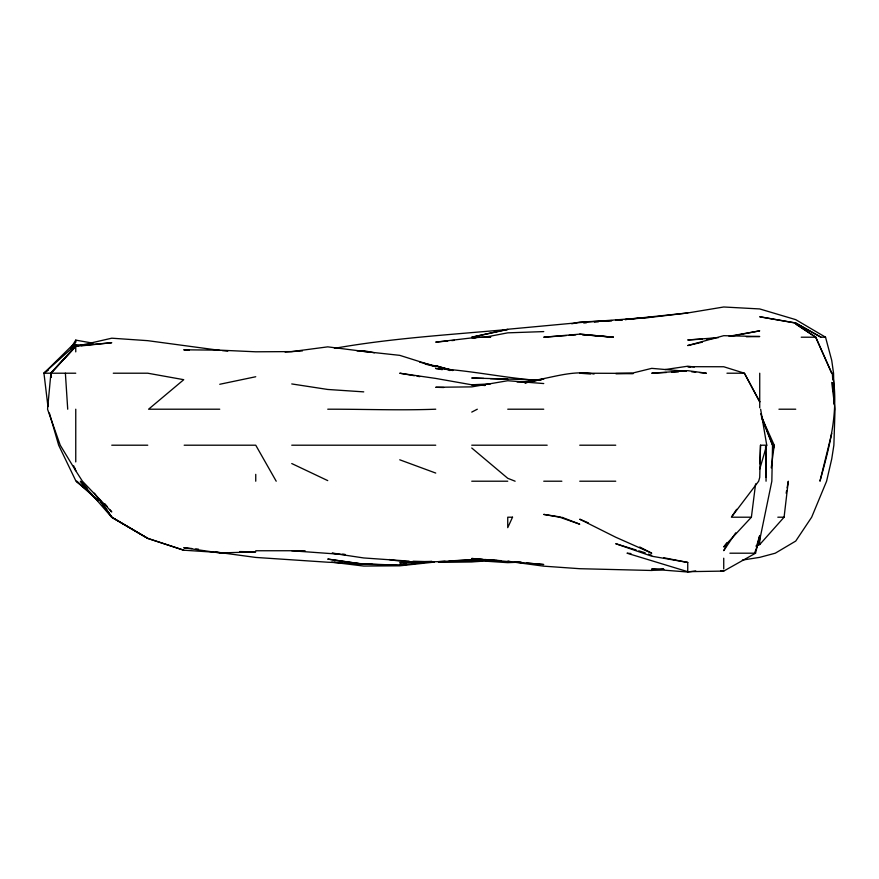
<?xml version="1.0" encoding="UTF-8"?>
<svg xmlns="http://www.w3.org/2000/svg" width="879" height="879" viewBox="0 0 879 879"><rect width="100%" height="100%" fill="white"/><g stroke="black" fill="none" stroke-linecap="round" stroke-linejoin="round"><path stroke-width="1.32" d="M760.687 413.811L772.542 445.203L771.839 481.209L759.731 539.915L754.512 553.199M760.632 409.207L766.741 445.203L760.511 445.203L759.731 477.385L758.665 481.209L731.372 517.204L751.391 517.204L755.599 483.868M759.906 463.782L760.511 445.203M756.017 545.925L759.731 544.551L784.09 517.204L788.309 481.209L787.112 487.867M771.235 467.87L774.234 445.203L761.412 416.767M831.732 433.435L819.953 481.209C829.798 445.664 839.335 410.383 832.38 373.212L832.721 379.871M786.156 493.207L786.639 490.537M772.971 450.542L774.234 445.203M630.924 553.539L627.024 553.199L687.741 571.68L723.736 571.086L755.555 553.199L759.731 535.487L756.379 546.87M759.731 469.078L766.741 445.203M726.142 545.892L723.736 550.672L735.712 532.828M70.869 348.106L75.759 340.118L93.086 343.195M72.858 346.392L75.759 341.931L75.759 340.118M732.13 516.083L736.635 509.326M726.944 542.695L723.736 546.947L751.391 517.204M47.949 406.537L43.95 373.212L75.759 341.931M75.759 373.212L43.95 373.212L75.759 344.722L82.417 345.095M43.95 373.212L48.334 370.081M471.748 412.097L477.308 409.207M474.144 338.107L477.736 337.206L435.742 342.118L447.741 340.975M702.409 342.151L687.741 345.546L723.736 335.679L759.731 336.514L746.403 336.767M571.746 323.802L579.744 322.055L611.74 320.571M87.021 488.087L80.363 481.209L111.754 517.357L147.749 538.398L183.755 550.199L219.75 552.561L255.745 557.429L327.746 562.219L399.747 565.296L406.417 563.846M219.75 384.277L255.745 376.739M371.751 563.846L363.741 564.274L327.746 559.088L363.741 564.219L399.747 565.296L406.417 563.988M490.779 336.932L471.748 337.602L484.944 337.206L507.743 332.844L543.738 331.592M731.581 336.196L759.731 330.834L729.065 336.261M334.416 348.348C391.66 338.151 449.872 334.789 507.743 329.482L471.748 337.206L507.743 329.262L579.744 322.571L651.735 317.209L687.741 312.957L723.736 306.991L759.731 308.947L795.737 319.648L825.535 337.206L831.732 360.412L833.545 373.212L834.127 403.879M742.403 560.066L759.731 557.352L775.267 553.199L795.737 541.068L811.669 517.204L826.59 481.209L831.732 458.959L833.874 445.203L835.028 409.207L831.732 382.453M665.073 369.565L687.741 366.213L694.399 366.982M695.739 570.932L687.741 572.009L651.735 569.207L663.744 569.251L651.735 570.482L579.744 568.702L543.738 566.164L514.413 562.197M651.735 317.209L625.068 319.56L687.741 312.957M517.072 381.991C543.101 381.98 568.076 368.916 594.083 374.025M399.747 565.296L431.743 561.582M434.413 562.088L399.747 565.823L363.741 566.054L331.746 562.142M78.418 346.172L75.759 346.458L111.754 338.195L147.749 340.667L219.75 350.369M81.088 345.897L111.754 342.711L75.759 346.029L50.916 373.212L47.554 409.207L60.233 445.203L75.759 470.792L82.428 481.209L111.754 511.919L110.018 509.875M451.74 340.602L454.41 340.349M579.744 334.141L613.278 337.206L579.744 334.141L543.738 337.206L566.406 335.558M583.744 323.011L586.403 322.802M594.402 322.143L598.412 321.813M605.071 321.264L611.74 320.714M522.412 381.871L526.411 381.552M285.082 352.018L302.42 350.908M718.407 337.624L687.741 339.975L702.409 339.107M569.076 335.371L575.745 334.877M482.406 561.209L471.748 561.934L438.412 561.945M486.406 560.934L494.416 560.384M654.405 569.163L651.735 569.339L663.744 569.339M438.412 561.67L445.082 561.252M449.081 561L471.748 559.571L487.746 560.154M706.408 338.865L714.407 338.393M666.403 372.487L651.735 373.212L687.741 370.663L706.375 373.212L699.717 372.575M671.743 372.235L678.401 371.905M490.405 383.892L471.748 384.793L435.742 378.431L399.747 373.212L414.416 375.729M415.745 562.088L399.747 562.868L431.743 561.945M425.073 561.637L431.743 561.318M484.944 337.206L490.306 336.976M521.071 562.11L507.743 562.659L486.406 561.241M357.083 350.93L363.741 350.677L374.41 352.787M361.082 351.15L399.747 355.347L435.742 366.686L425.073 364.049M501.074 561L438.412 561.813M632.122 373.377L579.744 373.212L590.402 374.004M255.745 550.759L305.079 550.726M801.23 337.206L815.789 337.206L831.732 373.212L815.69 337.206L795.737 323.966L815.789 337.206M820.986 337.206L795.737 322.956L759.731 316.77L795.737 323.109L820.986 337.206L825.535 337.206M113.281 373.212L147.749 373.212L183.755 379.684L148.584 409.207L219.75 409.207M726.966 373.212L744.403 373.212L759.731 401.824L744.403 373.212L723.736 366.752L687.741 366.686L690.4 366.961M327.746 409.207C363.906 409.12 399.725 410.548 435.742 409.207M507.743 409.207L543.738 409.207M778.948 409.207L795.737 409.207M111.754 445.203L147.749 445.203M184.172 445.203L255.745 445.203L276.204 481.209M291.751 445.203L435.742 445.203M471.748 445.203L547.177 445.203M579.744 445.203L615.739 445.203M86.142 489.273L76.099 481.209L98.514 500.371M471.748 481.209L507.743 481.209M543.738 481.209L561.857 481.209M579.744 481.209L615.739 481.209M777.816 517.204L784.09 517.204M729.9 553.199L755.555 553.199M633.078 373.685L615.739 373.586L632.012 373.212L651.735 368.356L686.4 371.334M226.419 552.693L219.75 552.638L215.751 551.693M239.747 551.572L255.745 551.858L219.75 552.957L183.755 547.738L191.754 548.507M409.076 561.132L363.741 557.956L332.009 553.199L338.624 553.847M413.075 561.231L431.743 561.725M443.741 387.507L435.742 387.276L471.748 386.881L507.743 380.728L543.738 383.552M226.189 552.825L219.75 552.638L226.31 552.902M483.747 378.431L471.748 378.014L541.079 380.036M490.405 378.662L507.743 379.256M493.075 560.352L501.074 560.648M501.074 560.978C463.738 557.187 426.326 566.109 389.078 559.527M291.751 550.77L345.315 554.638M363.741 391.869L327.746 389.463L291.751 383.936M334.416 562.131L341.085 562.626M346.414 563.01L363.741 564.274M721.066 570.878L723.736 571.086L721.066 570.867M582.425 334.8L589.128 335.328M591.82 335.536L613.278 337.206M482.406 559.319L471.748 558.484L543.738 564.538L526.411 562.978M485.076 559.527L491.746 560.044M495.745 560.362L501.074 560.78M189.084 350.26L183.755 349.809L219.75 350.139L255.745 351.798L291.751 351.6L327.746 346.853L369.081 352.072M517.072 562.142L522.412 562.626M691.729 371.828L695.728 372.202M195.753 548.903L198.412 549.155M222.42 350.633L227.749 351.15M342.59 554.242L345.238 554.495M534.41 380.157C501.382 377.3 468.892 370.257 435.742 368.488L442.269 369.663M560.428 517.006L543.738 514.402L559.67 517.204L579.744 524.192L561.714 517.204M417.075 376.19L419.744 376.651M687.741 571.68L687.741 562.439L651.735 556.209L615.739 543.705L636.231 550.034M663.744 557.747L687.741 562.439M419.744 362.159L452.96 370.323M452.718 370.564L435.742 365.642L449.905 370.542M638.791 550.825L645.197 552.803M99.294 499.206L111.754 517.204L147.749 538.398L183.755 550.199M399.747 459.794L435.742 473.067M515.127 481.209L507.743 478.297L471.748 448.004M648.581 554.089L651.735 555.407M588.436 522.917L579.744 519.214L615.739 537.234L651.735 553.199L639.736 546.991M291.751 463.541L327.746 480.615M147.749 538.355L111.853 517.204L99.294 499.162M89.208 491.965L92.284 494.657M76.912 481.209L97.822 500.678M104.821 503.733L107.414 506.798M94.405 493.174L111.754 517.116M75.759 480.714L58.662 445.203L49.378 413.064M73.682 465.837L75.759 470.694L74.825 468.144M761.708 417.997L772.542 445.203M51.191 377.212L50.63 373.212L74.825 347.447L50.916 373.212L51.443 377.212M65.387 373.212L67.716 409.207M832.863 382.541L833.336 391.869M833.753 399.879L833.962 403.879M765.554 446.543L766.005 477.209M765.994 446.543L766.059 481.209M759.731 373.212L759.731 407.768M759.731 537.926L759.731 544.551M723.736 558.209L723.736 568.933M255.745 474.352L255.745 481.209M75.759 344.722L75.759 351.875M75.759 409.207L75.759 461.914M512.523 517.204L507.743 527.653L507.743 517.204L512.523 517.204M543.738 378.915L525.071 382.892L543.738 378.915M622.409 319.802L615.739 320.385L622.409 319.802M485.076 385.431L471.748 384.793L485.076 385.452M510.413 561.538L507.743 561.296L510.413 561.659"/></g></svg>
